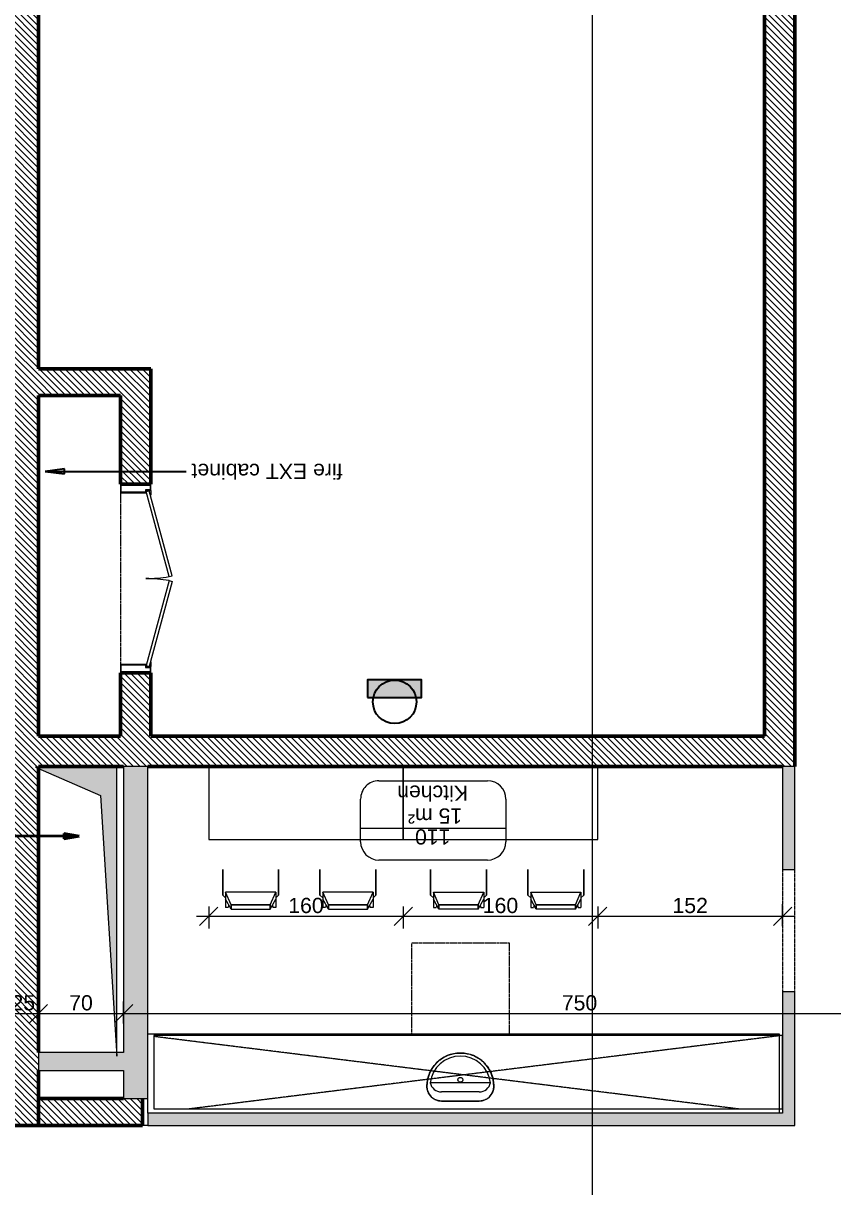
# Model space of a CAD drawing. Header units: centimetres. Extents: x -5566 to 5867, y -120 to 4683.
# Drawn here: x -3200 to -2534, y 1922 to 2878 of the extents above; entities that cross this region are included whole.
import ezdxf

# ---------------------------------------------------------------- set-up
doc = ezdxf.new("R2010")
doc.units = ezdxf.units.CM
for name, pattern in [('Dash', [0.6, 0.3, -0.3]), ('Hidden_2', [0.6, 0.4, -0.2]), ('Overhead', [0.396875, 0.238125, -0.15875])]:
    doc.linetypes.add(name, pattern=pattern)
for name, color, linetype, lineweight in [('A-ANNO-DIMS', 211, 'Continuous', 5), ('A-AREA-IDEN', 2, 'Continuous', 5), ('A-DETL-GENF', 92, 'Continuous', 13), ('A-DETL-MEDM', 33, 'Continuous', 18), ('A-DETL-THIN', 151, 'Continuous', 15), ('A-DOOR', 31, 'Continuous', 13), ('A-DOOR-FRAM', 31, 'Continuous', 15), ('A-DOOR-HDLN', 31, 'Dash', 15), ('A-FLOR', 192, 'Continuous', 13), ('A-FLOR-OVHD', 1, 'Hidden_2', 18), ('A-WALL', 113, 'Continuous', 13), ('A-WALL-PATT', 111, 'Continuous', 20), ('G-ANNO-TEXT', 231, 'Continuous', 5), ('G-IMPT', 8, 'Continuous', 13), ('I-FURN', 30, 'Continuous', 13), ('I-WALL', 2, 'Continuous', 13), ('P-SANR-FIXT', 6, 'Continuous', 13)]:
    doc.layers.add(name, color=color, linetype=linetype, lineweight=lineweight)
doc.layers.add('sps-security', color=7, linetype='Continuous', true_color=0xff0f4b)
doc.styles.add('Arial', font='arial.ttf', dxfattribs={"height": 12.5})
doc.dimstyles.new('100_200_2_5mm_Arial_cm', dxfattribs={"dimscale": 30.48, "dimtxt": 12.753242, "dimasz": 0.492126, "dimexe": 0.328084, "dimexo": 0.0625, "dimgap": 0.082021, "dimtad": 1, "dimdec": 0, "dimzin": 0, "dimdsep": 46, "dimtxsty": 'Arial', "dimblk1": 'OBLIQUE', "dimblk2": 'OBLIQUE', "dimsah": 1, "dimcen": 0.09, "dimdle": 0.328084, "dimazin": 0, "dimtfac": 1, "dimtdec": 4, "dimtix": 1, "dimtmove": 0, "dimatfit": 3, "dimfxl": 0.328084, "dimfxlon": 1, "dimtvp": 1, "dimtolj": 1, "dimtzin": 0, "dimlwd": 15, "dimlwe": 15, "dimarcsym": 2})
pattern_1 = [(315, (-4985, 4190.492), (2.6516504, 2.6516504), [])]

# ---------------------------------------------------------------- blocks, each defined once
blk = doc.blocks.new('AR_PLM_Basin__wall_ - Type 1-1648886-Level _9_00')
at = {"layer": 'P-SANR-FIXT', "linetype": 'Dash'}
for p, q in [((-25.09, 145), (54.91, 145)), ((-25.09, 70), (-25.09, 145)), ((54.91, 145), (54.91, 70))]:
    blk.add_line(p, q, dxfattribs=at)
at = {"layer": 'P-SANR-FIXT'}
for p, q in [((277.25, 70), (-242.09, 70)), ((277.25, 5), (277.25, 70)), ((14.91, 54.5), (14.71, 54.5)), ((15.11, 54.5), (14.91, 54.5)), ((39.71, 30.1), (-9.9, 30.1)), ((-12.59, 27.2), (-12.59, 27)), ((14.91, 22.5), (-0.59, 22.5)), ((30.41, 22.5), (14.91, 22.5)), ((42.41, 27), (42.41, 27.2)), ((-242.49, 17), (-242.49, 5)), ((-0.59, 15), (14.91, 15)), ((30.41, 15), (-0.59, 15)), ((14.91, 15), (30.41, 15)), ((-242.49, 5), (-242.09, 5))]:
    blk.add_line(p, q, dxfattribs=at)
at = {"layer": 'P-SANR-FIXT', "flags": 128}
for points in [[(-12.59, 27.2), (-12.57, 28.29), (-12.51, 29.38), (-12.4, 30.47), (-12.24, 31.55), (-12.05, 32.62), (-11.81, 33.69), (-11.53, 34.74), (-11.21, 35.79), (-10.84, 36.82), (-10.44, 37.83), (-9.99, 38.83), (-9.51, 39.81), (-8.98, 40.76), (-8.42, 41.7), (-7.82, 42.61), (-7.19, 43.5), (-6.52, 44.37), (-5.82, 45.2), (-5.08, 46.01), (-4.31, 46.78), (-3.51, 47.53), (-2.69, 48.24), (-1.83, 48.92), (-0.95, 49.56), (-0.04, 50.17), (0.89, 50.74), (1.84, 51.28), (2.81, 51.77), (3.81, 52.23), (4.82, 52.64), (5.84, 53.02), (6.88, 53.35), (7.93, 53.65), (9, 53.9), (10.07, 54.1), (11.15, 54.27), (12.23, 54.39), (13.32, 54.46), (14.41, 54.5), (14.71, 54.5)], [(14.71, 54.5), (14.71, 54.5), (14.71, 54.5), (14.71, 54.5), (14.71, 54.5), (14.71, 54.5), (14.71, 54.5), (14.72, 54.5), (14.72, 54.5), (14.72, 54.5), (14.72, 54.5), (14.73, 54.5), (14.73, 54.5), (14.73, 54.5), (14.74, 54.5), (14.74, 54.5), (14.75, 54.5), (14.75, 54.5), (14.76, 54.5), (14.76, 54.5), (14.77, 54.5), (14.77, 54.5), (14.78, 54.5), (14.79, 54.5), (14.79, 54.5), (14.8, 54.5), (14.81, 54.5), (14.81, 54.5), (14.82, 54.5), (14.83, 54.5), (14.83, 54.5), (14.84, 54.5), (14.85, 54.5), (14.86, 54.5), (14.87, 54.5), (14.87, 54.5), (14.88, 54.5), (14.89, 54.5), (14.9, 54.5), (14.91, 54.5), (14.91, 54.5), (14.92, 54.5), (14.93, 54.5), (14.94, 54.5), (14.95, 54.5), (14.95, 54.5), (14.96, 54.5), (14.97, 54.5), (14.98, 54.5), (14.98, 54.5), (14.99, 54.5), (15, 54.5), (15, 54.5), (15.01, 54.5), (15.02, 54.5), (15.03, 54.5), (15.03, 54.5), (15.04, 54.5), (15.04, 54.5), (15.05, 54.5), (15.05, 54.5), (15.06, 54.5), (15.07, 54.5), (15.07, 54.5), (15.07, 54.5), (15.08, 54.5), (15.08, 54.5), (15.09, 54.5), (15.09, 54.5), (15.09, 54.5), (15.1, 54.5), (15.1, 54.5), (15.1, 54.5), (15.1, 54.5), (15.1, 54.5), (15.11, 54.5), (15.11, 54.5), (15.11, 54.5), (15.11, 54.5), (15.11, 54.5)], [(15.11, 54.5), (16.2, 54.48), (17.29, 54.41), (18.38, 54.3), (19.46, 54.15), (20.53, 53.96), (21.6, 53.72), (22.65, 53.44), (23.7, 53.11), (24.72, 52.75), (25.74, 52.34), (26.74, 51.9), (27.71, 51.41), (28.67, 50.89), (29.61, 50.33), (30.52, 49.73), (31.41, 49.1), (32.27, 48.43), (33.11, 47.72), (33.91, 46.99), (34.69, 46.22), (35.44, 45.42), (36.15, 44.59), (36.83, 43.74), (37.47, 42.86), (38.08, 41.95), (38.65, 41.02), (39.18, 40.07), (39.68, 39.09), (40.14, 38.1), (40.55, 37.09), (40.93, 36.07), (41.26, 35.03), (41.55, 33.98), (41.8, 32.91), (42.01, 31.84), (42.17, 30.76), (42.29, 29.68), (42.37, 28.59), (42.41, 27.49), (42.41, 27.2)], [(-0.59, 15), (-1.07, 15.01), (-1.55, 15.04), (-2.03, 15.09), (-2.5, 15.15), (-2.98, 15.24), (-3.44, 15.34), (-3.91, 15.47), (-4.37, 15.61), (-4.82, 15.77), (-5.27, 15.95), (-5.7, 16.14), (-6.13, 16.36), (-6.56, 16.59), (-6.97, 16.83), (-7.37, 17.1), (-7.76, 17.37), (-8.14, 17.67), (-8.51, 17.98), (-8.86, 18.3), (-9.2, 18.64), (-9.53, 18.99), (-9.84, 19.35), (-10.14, 19.73), (-10.42, 20.12), (-10.69, 20.52), (-10.94, 20.93), (-11.18, 21.34), (-11.39, 21.77), (-11.59, 22.21), (-11.78, 22.65), (-11.94, 23.1), (-12.09, 23.56), (-12.22, 24.02), (-12.33, 24.49), (-12.42, 24.96), (-12.49, 25.43), (-12.54, 25.91), (-12.58, 26.39), (-12.59, 26.87), (-12.59, 27)], [(42.41, 27), (42.4, 26.52), (42.37, 26.04), (42.32, 25.56), (42.25, 25.09), (42.17, 24.62), (42.06, 24.15), (41.94, 23.68), (41.8, 23.23), (41.64, 22.77), (41.46, 22.33), (41.26, 21.89), (41.05, 21.46), (40.82, 21.04), (40.57, 20.63), (40.31, 20.22), (40.03, 19.83), (39.74, 19.45), (39.43, 19.09), (39.11, 18.73), (38.77, 18.39), (38.42, 18.06), (38.05, 17.75), (37.68, 17.45), (37.29, 17.17), (36.89, 16.9), (36.48, 16.65), (36.06, 16.42), (35.64, 16.2), (35.2, 16), (34.76, 15.82), (34.3, 15.65), (33.85, 15.5), (33.39, 15.38), (32.92, 15.27), (32.45, 15.17), (31.97, 15.1), (31.5, 15.05), (31.02, 15.02), (30.54, 15), (30.41, 15)], [(2.48, 15), (2.31, 15), (1.96, 15), (1.63, 15), (1.32, 15), (1.03, 15), (0.76, 15), (0.52, 15), (0.3, 15), (0.11, 15), (-0.07, 15), (-0.21, 15), (-0.34, 15), (-0.44, 15), (-0.51, 15), (-0.56, 15), (-0.59, 15), (-0.59, 15)], [(30.41, 15), (30.4, 15), (30.36, 15), (30.3, 15), (30.21, 15), (30.1, 15), (29.96, 15), (29.8, 15), (29.62, 15), (29.41, 15), (29.18, 15), (28.93, 15), (28.66, 15), (28.36, 15), (28.04, 15), (27.7, 15), (27.34, 15)]]:
    blk.add_lwpolyline(points, dxfattribs=at)
at = {"layer": 'P-SANR-FIXT'}
for centre, radius, start, end in [((14.71, 27.2), 27.3, 90, 180), ((14.91, 27), 27.5, 0, 180), ((14.91, 27), 25, 90, 172.88404), ((14.91, 27), 25, 7.11596, 90), ((15.11, 27.2), 27.3, 360, 90), ((-0.59, 32), 9.5, 191.55576, 270), ((30.41, 32), 9.5, 270, 348.44424), ((-0.59, 27), 12, 180, 270), ((-0.59, 27), 12, 180, 270), ((30.41, 27), 12, 270, 360), ((30.41, 27), 12, 270, 0)]:
    blk.add_arc(centre, radius, start, end, dxfattribs=at)
for points in [[(12.91, 32.5), (12.91, 32.67), (12.94, 32.93), (13.05, 33.26), (13.17, 33.49), (13.31, 33.71), (13.54, 33.97), (13.93, 34.28), (14.55, 34.51), (15.27, 34.51), (15.94, 34.26), (16.48, 33.8), (16.83, 33.19), (16.91, 32.73), (16.91, 32.5)], [(16.91, 32.5), (16.91, 32.33), (16.87, 32.07), (16.76, 31.74), (16.65, 31.5), (16.51, 31.29), (16.28, 31.02), (15.88, 30.71), (15.27, 30.49), (14.55, 30.49), (13.88, 30.74), (13.34, 31.2), (12.99, 31.81), (12.91, 32.27), (12.91, 32.5)]]:
    blk.add_open_spline(points, degree=3, knots=[-1, -1, -1, -1, -0.916667, -0.875, -0.833333, -0.791667, -0.75, -0.666667, -0.555556, -0.444444, -0.333333, -0.222222, -0.111111, 0, 0, 0, 0], dxfattribs=at)
blk = doc.blocks.new('AR_FUR_Table_Rec - L160xW60-1625788-Level _9_00')
at = {"layer": 'I-FURN'}
for p, q in [((80, 30), (-80, 30)), ((-80, 30), (-80, -30)), ((80, -30), (80, 30))]:
    blk.add_line(p, q, dxfattribs=at)
blk = doc.blocks.new('AR_Int_FreeOpening - W100H210-1625438-Level _9_00')
at = {"layer": 'A-DETL-GENF', "linetype": 'Overhead'}
for p, q in [((49.18, 5), (-50.82, 5)), ((-50.82, -5), (49.18, -5))]:
    blk.add_line(p, q, dxfattribs=at)
at = {"layer": 'A-DETL-MEDM'}
for p, q in [((-50.82, 5), (-50.82, -5)), ((49.18, -5), (49.18, 5))]:
    blk.add_line(p, q, dxfattribs=at)
blk = doc.blocks.new('AR_FUR_Chair_Armless - 12ZSTG16_dwg-385050-Level _9_00')
at = {"layer": 'G-IMPT', "lineweight": 5}
for p, q in [((-57.45, 16.09), (-49.41, 20.68)), ((-57.45, 16.09), (-49.41, 20.68)), ((-56.3, 20.68), (-56.3, 18.38)), ((-49.41, 20.68), (-56.3, 20.68)), ((-54.01, 16.09), (-43.66, 20.68)), ((-54.01, 16.09), (-43.66, 20.68)), ((-43.66, 20.68), (-49.41, 20.68)), ((-48.26, 20.68), (-45.96, 22.98)), ((-45.96, 22.98), (-48.26, 20.68)), ((-45.96, 22.98), (-25, 22.98)), ((-25, 22.98), (-45.96, 22.98)), ((-43.66, 20.68), (-43.66, -20.68)), ((-57.45, -16.09), (-57.45, 16.09)), ((-57.45, 16.09), (-54.01, 16.09)), ((-57.45, -16.09), (-57.45, 16.09)), ((-54.01, 16.09), (-57.45, 16.09)), ((-54.3, 17.89), (-56.3, 18.38)), ((-54.01, -16.09), (-54.01, 16.09)), ((-54.01, 16.09), (-54.01, -16.09)), ((-57.45, -16.09), (-54.01, -16.09)), ((-57.45, -16.09), (-49.41, -20.68)), ((-54.01, -16.09), (-57.45, -16.09)), ((-57.45, -16.09), (-49.41, -20.68)), ((-54.3, -17.89), (-56.3, -18.38)), ((-56.3, -18.38), (-56.3, -20.68)), ((-54.01, -16.09), (-43.66, -20.68)), ((-54.01, -16.09), (-43.66, -20.68)), ((-49.41, -20.68), (-56.3, -20.68)), ((-43.66, -20.68), (-49.41, -20.68)), ((-45.96, -22.98), (-48.26, -20.68)), ((-45.96, -22.98), (-48.26, -20.68)), ((-45.96, -22.98), (-25, -22.98)), ((-25, -22.98), (-45.96, -22.98))]:
    blk.add_line(p, q, dxfattribs=at)
blk = doc.blocks.new('AR_FUR_Chair_Armless - AR_FUR_Chair_Armless-385056-Level _9_00')
blk.add_blockref('AR_FUR_Chair_Armless - 12ZSTG16_dwg-385050-Level _9_00', (0, 0))
blk = doc.blocks.new('AR_FUR_Chair_Armless - AR_FUR_Chair_Armless-1211962-Level _9_00')
at = {"extrusion": (0, 0, -1), "zscale": -1, "rotation": 180}
blk.add_blockref('AR_FUR_Chair_Armless - 12ZSTG16_dwg-385050-Level _9_00', (0, 0), dxfattribs=at)
blk = doc.blocks.new('AR_Int_Metal_Cab_Double_Open - W155H210-1636543-Level _9_00')
at = {"layer": 'A-DOOR'}
h = blk.add_hatch(dxfattribs=at)
h.set_pattern_fill('FP_85', color=256, style=0, pattern_type=2)
h.set_pattern_definition([(45, (-1769, -1877.5), (-22.45064, 22.45064), []), (45, (-1761.062, -1877.5), (0, 44.90128), []), (45, (-1776.937, -1877.5), (0, 44.90128), [])])
h.paths.add_polyline_path([(-70.5, -12.5), (-70.5, 8.5), (-72.5, 8.5), (-72.5, 12.5), (-77.5, 12.5), (-77.5, 10.5), (-77, 10.5), (-77, 12), (-73, 12), (-73, 8), (-71, 8), (-71, -12), (-77, -12), (-77, -10.5), (-77.5, -10.5), (-77.5, -12.5), (-71, -12.5)], flags=0)
h.paths.add_polyline_path([(70.5, -12.5), (77.5, -12.5), (77.5, -10.5), (77, -10.5), (77, -12), (71, -12), (71, 8), (73, 8), (73, 12), (77, 12), (77, 10.5), (77.5, 10.5), (77.5, 12.5), (72.5, 12.5), (72.5, 8.5), (70.5, 8.5), (70.5, -10)], flags=0)
at = {"layer": 'A-DOOR', "lineweight": 15}
for p, q in [((-2.33, 29.89), (-72.16, 11.15)), ((-1.67, 27.44), (-2.33, 29.89)), ((1.67, 27.44), (2.33, 29.89)), ((2.33, 29.89), (72.16, 11.15)), ((-1.67, 27.44), (-71.5, 8.7)), ((1.67, 27.44), (71.5, 8.7)), ((-71.5, 8.7), (-72.16, 11.15)), ((71.5, 8.7), (72.16, 11.15))]:
    blk.add_line(p, q, dxfattribs=at)
at = {"layer": 'A-DOOR'}
for p, q in [((-72.3, 12.5), (-68.5, 12.5)), ((68.5, 12.5), (72.3, 12.5))]:
    blk.add_line(p, q, dxfattribs=at)
for centre, start, end in [((-108.1, 8.31), 360, 10.18887), ((108.1, 8.31), 169.81113, 180)]:
    blk.add_arc(centre, 108.13, start, end, dxfattribs=at)
at = {"layer": 'A-DOOR-FRAM'}
for p, q in [((-72.5, 12.5), (-77.5, 12.5)), ((-77.5, 12.5), (-77.5, 10.5)), ((-77.5, 10.5), (-77, 10.5)), ((-77, 10.5), (-77, 12)), ((-77, 12), (-73, 12)), ((-73, 12), (-73, 8)), ((-72.5, 8.5), (-72.5, 12.5)), ((77.5, 12.5), (72.5, 12.5)), ((72.5, 12.5), (72.5, 8.5)), ((73, 8), (73, 12)), ((73, 12), (77, 12)), ((77, 12), (77, 10.5)), ((77, 10.5), (77.5, 10.5)), ((77.5, 10.5), (77.5, 12.5)), ((-73, 8), (-71, 8)), ((-70.5, 8.5), (-72.5, 8.5)), ((-71, 8), (-71, -12)), ((-70.5, -12.5), (-70.5, 8.5)), ((72.5, 8.5), (70.5, 8.5)), ((70.5, 8.5), (70.5, -12.5)), ((71, -12), (71, 8)), ((71, 8), (73, 8)), ((-77, -10.5), (-77.5, -10.5)), ((-77.5, -10.5), (-77.5, -12.5)), ((-77.5, -12.5), (-70.5, -12.5)), ((-77, -12), (-77, -10.5)), ((-71, -12), (-77, -12)), ((70.5, -12.5), (77.5, -12.5)), ((77, -12), (71, -12)), ((77.5, -10.5), (77, -10.5)), ((77, -10.5), (77, -12)), ((77.5, -12.5), (77.5, -10.5))]:
    blk.add_line(p, q, dxfattribs=at)
at = {"layer": 'A-DOOR-HDLN'}
blk.add_line((-77.5, -12.5), (77.5, -12.5), dxfattribs=at)
blk = doc.blocks.new('_Oblique')
at = {"color": 0, "linetype": 'ByBlock', "lineweight": -2}
blk.add_line((-0.5, -0.5), (0.5, 0.5), dxfattribs=at)
blk = doc.blocks.new('DIMBLOCK27-Level _9_00')
at = {"layer": 'A-ANNO-DIMS', "color": 0, "lineweight": 15, "transparency": 16777216}
for p, q in [((-3117.5, 2055.73), (-3117.5, 2073.82)), ((-2367.5, 2055.73), (-2367.5, 2073.82)), ((-2357.5, 2063.82), (-3127.5, 2063.82))]:
    blk.add_line(p, q, dxfattribs=at)
at = {"layer": 'Defpoints', "color": 0, "transparency": 16777216}
for p in [(-3117.5, 2063.82), (-3117.5, 2053.82), (-2367.5, 2053.82)]:
    blk.add_point(p, dxfattribs=at)
at = {"layer": 'A-ANNO-DIMS', "color": 0, "lineweight": 15, "transparency": 16777216, "xscale": 15, "yscale": 15, "zscale": 15, "rotation": 180}
blk.add_blockref('_Oblique', (-3117.5, 2063.82), dxfattribs=at)
at = {"layer": 'A-ANNO-DIMS', "color": 0, "lineweight": 15, "transparency": 16777216, "xscale": 15, "yscale": 15, "zscale": 15}
blk.add_blockref('_Oblique', (-2367.5, 2063.82), dxfattribs=at)
at = {"layer": 'A-ANNO-DIMS', "color": 0, "lineweight": 15, "transparency": 16777216, "insert": (-2742.5, 2072.71), "char_height": 12.5, "width": 34.6103, "attachment_point": 5, "style": 'Arial'}
blk.add_mtext('\\A1;750', dxfattribs=at)
blk = doc.blocks.new('DIMBLOCK28-Level _9_00')
at = {"layer": 'A-ANNO-DIMS', "color": 0, "lineweight": 15, "transparency": 16777216}
for p, q in [((-3187.5, 2055.73), (-3187.5, 2073.82)), ((-3117.5, 2055.73), (-3117.5, 2073.82)), ((-3107.5, 2063.82), (-3197.5, 2063.82))]:
    blk.add_line(p, q, dxfattribs=at)
at = {"layer": 'Defpoints', "color": 0, "transparency": 16777216}
for p in [(-3187.5, 2063.82), (-3187.5, 2053.82), (-3117.5, 2053.82)]:
    blk.add_point(p, dxfattribs=at)
at = {"layer": 'A-ANNO-DIMS', "color": 0, "lineweight": 15, "transparency": 16777216, "xscale": 15, "yscale": 15, "zscale": 15, "rotation": 180}
blk.add_blockref('_Oblique', (-3187.5, 2063.82), dxfattribs=at)
at = {"layer": 'A-ANNO-DIMS', "color": 0, "lineweight": 15, "transparency": 16777216, "xscale": 15, "yscale": 15, "zscale": 15}
blk.add_blockref('_Oblique', (-3117.5, 2063.82), dxfattribs=at)
at = {"layer": 'A-ANNO-DIMS', "color": 0, "lineweight": 15, "transparency": 16777216, "insert": (-3152.5, 2072.71), "char_height": 12.5, "width": 23.0736, "attachment_point": 5, "style": 'Arial'}
blk.add_mtext('\\A1;70', dxfattribs=at)
blk = doc.blocks.new('DIMBLOCK29-Level _9_00')
at = {"layer": 'A-ANNO-DIMS', "color": 0, "lineweight": 15, "transparency": 16777216}
for p, q in [((-3212.5, 2055.73), (-3212.5, 2073.82)), ((-3187.5, 2055.73), (-3187.5, 2073.82)), ((-3177.5, 2063.82), (-3222.5, 2063.82))]:
    blk.add_line(p, q, dxfattribs=at)
at = {"layer": 'Defpoints', "color": 0, "transparency": 16777216}
for p in [(-3212.5, 2063.82), (-3212.5, 2053.82), (-3187.5, 2053.82)]:
    blk.add_point(p, dxfattribs=at)
at = {"layer": 'A-ANNO-DIMS', "color": 0, "lineweight": 15, "transparency": 16777216, "xscale": 15, "yscale": 15, "zscale": 15, "rotation": 180}
blk.add_blockref('_Oblique', (-3212.5, 2063.82), dxfattribs=at)
at = {"layer": 'A-ANNO-DIMS', "color": 0, "lineweight": 15, "transparency": 16777216, "xscale": 15, "yscale": 15, "zscale": 15}
blk.add_blockref('_Oblique', (-3187.5, 2063.82), dxfattribs=at)
at = {"layer": 'A-ANNO-DIMS', "color": 0, "lineweight": 15, "transparency": 16777216, "insert": (-3200, 2072.71), "char_height": 12.5, "width": 23.0736, "attachment_point": 5, "style": 'Arial'}
blk.add_mtext('\\A1;25', dxfattribs=at)
blk = doc.blocks.new('DIMBLOCK45-Level _9_00')
at = {"layer": 'A-ANNO-DIMS', "color": 0, "lineweight": 15, "transparency": 16777216}
for p, q in [((-2732.13, 4222.99), (-2732.13, 1602.99)), ((-2740.22, 4212.99), (-2722.13, 4212.99)), ((-2724.03, 1612.99), (-2742.13, 1612.99))]:
    blk.add_line(p, q, dxfattribs=at)
at = {"layer": 'Defpoints', "color": 0, "transparency": 16777216}
for p in [(-2742.13, 4212.99), (-2732.13, 1612.99), (-2722.13, 1612.99)]:
    blk.add_point(p, dxfattribs=at)
at = {"layer": 'A-ANNO-DIMS', "color": 0, "lineweight": 15, "transparency": 16777216, "xscale": 15, "yscale": 15, "zscale": 15}
for p, rotation in [((-2732.13, 4212.99), 90), ((-2732.13, 1612.99), 270)]:
    blk.add_blockref('_Oblique', p, dxfattribs=dict(at, rotation=rotation))
at = {"layer": 'A-ANNO-DIMS', "color": 0, "lineweight": 15, "transparency": 16777216, "insert": (-2741.01, 2912.99), "char_height": 12.5, "width": 46.1471, "attachment_point": 5, "rotation": 90, "style": 'Arial'}
blk.add_mtext('\\A1;2600', dxfattribs=at)
blk = doc.blocks.new('AR_TAG_Room - Room_Number_Area-320731-Level _9_00')
at = {"layer": 'A-AREA-IDEN'}
for p, q in [((-0.893, 0.519), (0.893, 0.519)), ((-1.195, 0), (-1.195, 0.217)), ((1.195, 0.217), (1.195, 0)), ((-1.195, -0.485), (-1.195, 0)), ((-1.195, 0), (1.195, 0)), ((1.195, 0), (1.195, -0.485)), ((0.895, -0.784), (-0.895, -0.784))]:
    blk.add_line(p, q, dxfattribs=at)
for centre, radius, start, end in [((-0.893, 0.217), 0.302, 90, 180), ((0.893, 0.217), 0.302, 0, 90), ((-0.895, -0.485), 0.3, 180, 270), ((0.895, -0.485), 0.3, 270, 0)]:
    blk.add_arc(centre, radius, start, end, dxfattribs=at)
blk = doc.blocks.new('DIMBLOCK254-Level _9_00')
at = {"layer": 'A-ANNO-DIMS', "color": 0, "lineweight": 15, "transparency": 16777216}
for p, q in [((-2727.5, 2151.92), (-2727.5, 2133.82)), ((-2575.5, 2135.73), (-2575.5, 2153.82)), ((-2565.5, 2143.82), (-2737.5, 2143.82))]:
    blk.add_line(p, q, dxfattribs=at)
at = {"layer": 'Defpoints', "color": 0, "transparency": 16777216}
for p in [(-2727.5, 2153.82), (-2727.5, 2143.82), (-2575.5, 2133.82)]:
    blk.add_point(p, dxfattribs=at)
at = {"layer": 'A-ANNO-DIMS', "color": 0, "lineweight": 15, "transparency": 16777216, "xscale": 15, "yscale": 15, "zscale": 15, "rotation": 180}
blk.add_blockref('_Oblique', (-2727.5, 2143.82), dxfattribs=at)
at = {"layer": 'A-ANNO-DIMS', "color": 0, "lineweight": 15, "transparency": 16777216, "xscale": 15, "yscale": 15, "zscale": 15}
blk.add_blockref('_Oblique', (-2575.5, 2143.82), dxfattribs=at)
at = {"layer": 'A-ANNO-DIMS', "color": 0, "lineweight": 15, "transparency": 16777216, "insert": (-2651.5, 2152.7), "char_height": 12.5, "width": 34.6103, "attachment_point": 5, "style": 'Arial'}
blk.add_mtext('\\A1;152', dxfattribs=at)
blk = doc.blocks.new('DIMBLOCK255-Level _9_00')
at = {"layer": 'A-ANNO-DIMS', "color": 0, "lineweight": 15, "transparency": 16777216}
for p, q in [((-2887.5, 2151.92), (-2887.5, 2133.82)), ((-2727.5, 2151.92), (-2727.5, 2133.82)), ((-2717.5, 2143.82), (-2897.5, 2143.82))]:
    blk.add_line(p, q, dxfattribs=at)
at = {"layer": 'Defpoints', "color": 0, "transparency": 16777216}
for p in [(-2887.5, 2153.82), (-2727.5, 2153.82), (-2887.5, 2143.82)]:
    blk.add_point(p, dxfattribs=at)
at = {"layer": 'A-ANNO-DIMS', "color": 0, "lineweight": 15, "transparency": 16777216, "xscale": 15, "yscale": 15, "zscale": 15, "rotation": 180}
blk.add_blockref('_Oblique', (-2887.5, 2143.82), dxfattribs=at)
at = {"layer": 'A-ANNO-DIMS', "color": 0, "lineweight": 15, "transparency": 16777216, "xscale": 15, "yscale": 15, "zscale": 15}
blk.add_blockref('_Oblique', (-2727.5, 2143.82), dxfattribs=at)
at = {"layer": 'A-ANNO-DIMS', "color": 0, "lineweight": 15, "transparency": 16777216, "insert": (-2807.5, 2152.7), "char_height": 12.5, "width": 34.6103, "attachment_point": 5, "style": 'Arial'}
blk.add_mtext('\\A1;160', dxfattribs=at)
blk = doc.blocks.new('DIMBLOCK256-Level _9_00')
at = {"layer": 'A-ANNO-DIMS', "color": 0, "lineweight": 15, "transparency": 16777216}
for p, q in [((-3047.5, 2151.92), (-3047.5, 2133.82)), ((-2887.5, 2151.92), (-2887.5, 2133.82)), ((-2877.5, 2143.82), (-3057.5, 2143.82))]:
    blk.add_line(p, q, dxfattribs=at)
at = {"layer": 'Defpoints', "color": 0, "transparency": 16777216}
for p in [(-3047.5, 2153.82), (-2887.5, 2153.82), (-3047.5, 2143.82)]:
    blk.add_point(p, dxfattribs=at)
at = {"layer": 'A-ANNO-DIMS', "color": 0, "lineweight": 15, "transparency": 16777216, "xscale": 15, "yscale": 15, "zscale": 15, "rotation": 180}
blk.add_blockref('_Oblique', (-3047.5, 2143.82), dxfattribs=at)
at = {"layer": 'A-ANNO-DIMS', "color": 0, "lineweight": 15, "transparency": 16777216, "xscale": 15, "yscale": 15, "zscale": 15}
blk.add_blockref('_Oblique', (-2887.5, 2143.82), dxfattribs=at)
at = {"layer": 'A-ANNO-DIMS', "color": 0, "lineweight": 15, "transparency": 16777216, "insert": (-2967.5, 2152.7), "char_height": 12.5, "width": 34.6103, "attachment_point": 5, "style": 'Arial'}
blk.add_mtext('\\A1;160', dxfattribs=at)
blk = doc.blocks.new('dom-camare')
blk.add_hatch(color=256).paths.add_polyline_path([(-36.8, 5.7), (36.1, 5.7), (36.1, 30), (-36.8, 30)])
blk.add_lwpolyline([(-36.8, 5.7), (36.1, 5.7), (36.1, 30), (-36.8, 30)], close=True)
blk.add_lwpolyline([(-29.4, 0, -1), (29.4, 0, -1)], format="xyb", close=True)

msp = doc.modelspace()

# ---------------------------------------------------------------- hatches: boundary and pattern name
at = {"layer": 'A-DETL-GENF'}
h = msp.add_hatch(color=9, dxfattribs=at)
h.paths.add_polyline_path([(-3787.5, 850.49), (-3543, 850.49), (-3543, 970.99), (-3569.4, 872.47)], flags=0)
h.paths.add_polyline_path([(-3365, 2510.49), (-3222.91, 2498.66), (-3210, 2450.49), (-3210, 2510.49), (-3332.5, 2510.49)], flags=0)
h.paths.add_polyline_path([(-3190, 2266.49), (-3136.57, 2243.14), (-3123.15, 2031.99), (-3122.96, 2031.99), (-3122.96, 2266.49), (-3187.54, 2266.49)], flags=0)
at = {"layer": 'A-WALL-PATT', "lineweight": 13}
h = msp.add_hatch(dxfattribs=at)
h.set_pattern_fill('FP_1', color=8, angle=-90, style=0, pattern_type=2)
h.set_pattern_definition(pattern_1)
h.paths.add_polyline_path([(-2590.5, 2828.83), (-2590.5, 2291.99), (-2565.5, 2291.99), (-2565.5, 3414.99), (-2590.5, 3414.99), (-2590.5, 3143.82)], flags=0)
h = msp.add_hatch(dxfattribs=at)
h.set_pattern_fill('FP_1', color=8, angle=-90, style=0, pattern_type=2)
h.set_pattern_definition(pattern_1)
h.paths.add_polyline_path([(-3212.5, 3222.99), (-3212.5, 2688.49), (-3211.5, 2688.49), (-3211.5, 2686.49), (-3212.5, 2686.49), (-3212.5, 2684.49), (-3211.5, 2684.49), (-3211.5, 2682.49), (-3212.5, 2682.49), (-3212.5, 2610.49), (-3187.5, 2610.49), (-3187.5, 3249.99), (-3212.5, 3249.99), (-3212.5, 3239.99)], flags=0)
h.paths.add_polyline_path([(-3212.5, 3389.99), (-3212.5, 3379.99), (-3187.5, 3379.99), (-3187.5, 3389.99), (-3200, 3389.99)], flags=0)
h = msp.add_hatch(dxfattribs=at)
h.set_pattern_fill('FP_1', color=8, angle=-90, style=0, pattern_type=2)
h.set_pattern_definition(pattern_1)
h.paths.add_polyline_path([(-3212.5, 2192.25), (-3212.5, 1971.99), (-3187.5, 1971.99), (-3187.5, 2610.49), (-3212.5, 2610.49), (-3212.5, 2243.14)], flags=0)
h = msp.add_hatch(dxfattribs=at)
h.set_pattern_fill('FP_1', color=8, angle=-90, style=0, pattern_type=2)
h.set_pattern_definition(pattern_1)
h.paths.add_polyline_path([(-3187.5, 2590.11), (-3187.5, 2571.99), (-3095, 2571.99), (-3095, 2593.99), (-3187.5, 2593.99)], flags=0)
h = msp.add_hatch(dxfattribs=at)
h.set_pattern_fill('FP_1', color=8, angle=-90, style=0, pattern_type=2)
h.set_pattern_definition(pattern_1)
h.paths.add_polyline_path([(-3120, 2510.54), (-3120, 2498.99), (-3095, 2498.99), (-3095, 2571.99), (-3120, 2571.99)], flags=0)
h.paths.add_polyline_path([(-3120, 2334.2), (-3120, 2291.99), (-3095, 2291.99), (-3095, 2343.99), (-3120, 2343.99)], flags=0)
h = msp.add_hatch(dxfattribs=at)
h.set_pattern_fill('FP_1', color=8, angle=-90, style=0, pattern_type=2)
h.set_pattern_definition(pattern_1)
h.paths.add_polyline_path([(-3187.5, 2291.99), (-3187.5, 2266.99), (-2565.5, 2266.99), (-2565.5, 2291.99), (-3185.38, 2291.99)], flags=0)
for points in [[(-3117.5, 2266.99), (-3117.5, 1993.99), (-3097.5, 1993.99), (-3097.5, 2266.99)], [(-3187.5, 2016.99), (-3117.5, 2016.99), (-3117.5, 2031.99), (-3187.5, 2031.99)], [(-3097.5, 1971.99), (-2575.5, 1971.99), (-2575.5, 1981.99), (-3097.5, 1981.99)]]:
    msp.add_hatch(color=256, dxfattribs=at).paths.add_polyline_path(points, flags=0)
h = msp.add_hatch(color=256, dxfattribs=at)
h.paths.add_polyline_path([(-2575.5, 2046.99), (-2575.5, 1971.99), (-2565.5, 1971.99), (-2565.5, 2081.99), (-2575.5, 2081.99), (-2575.5, 2047.15)], flags=0)
h.paths.add_polyline_path([(-2575.5, 2192.25), (-2575.5, 2181.99), (-2565.5, 2181.99), (-2565.5, 2266.99), (-2575.5, 2266.99)], flags=0)
h = msp.add_hatch(dxfattribs=at)
h.set_pattern_fill('FP_1', color=8, angle=-90, style=0, pattern_type=2)
h.set_pattern_definition(pattern_1)
h.paths.add_polyline_path([(-3187.5, 1993.99), (-3187.5, 1971.99), (-3102, 1971.99), (-3102, 1993.99), (-3160.75, 1993.99)], flags=0)
at = {"layer": 'G-ANNO-TEXT', "lineweight": 25}
msp.add_hatch(color=250, dxfattribs=at).paths.add_polyline_path([(-3181.9, 2509.65), (-3166.02, 2507.56), (-3166.02, 2511.74)], flags=0)
at = {"layer": 'G-ANNO-TEXT', "lineweight": 35}
msp.add_hatch(color=7, dxfattribs=at).paths.add_polyline_path([(-3154.14, 2209.76), (-3166.64, 2211.97), (-3166.64, 2207.56)], flags=0)

# ---------------------------------------------------------------- linework, layer by layer
at = {"layer": 'A-DETL-THIN'}
for p, q in [((-3122.96, 2266.49), (-3190, 2266.49)), ((-3190, 2266.49), (-3136.57, 2243.14)), ((-3122.96, 2028.99), (-3122.96, 2266.49)), ((-3136.57, 2243.14), (-3122.96, 2028.99))]:
    msp.add_line(p, q, dxfattribs=at)
at = {"layer": 'A-FLOR'}
for p, q in [((-3097.5, 1982.03), (-3097.5, 1982.01)), ((-3097.5, 1971.99), (-3102, 1971.99))]:
    msp.add_line(p, q, dxfattribs=at)
at = {"layer": 'A-FLOR-OVHD'}
for p, q in [((-2575.5, 2045.99), (-3092.5, 2045.99)), ((-3092.5, 2045.99), (-3092.5, 1985.49)), ((-2611.81, 1985.49), (-3092.5, 2045.06)), ((-2575.5, 2045.99), (-3063.69, 1985.49)), ((-2575.5, 1985.49), (-2575.5, 2045.99)), ((-3092.5, 1985.49), (-2575.5, 1985.49))]:
    msp.add_line(p, q, dxfattribs=at)
at = {"layer": 'A-WALL'}
for p, q in [((-3097.5, 2266.99), (-3117.5, 2266.99)), ((-2565.5, 2266.99), (-2575.5, 2266.99)), ((-3187.5, 2031.99), (-3187.5, 2016.99)), ((-3117.5, 1993.99), (-3102, 1993.99))]:
    msp.add_line(p, q, dxfattribs=at)
at = {"layer": 'G-ANNO-TEXT', "color": 250, "lineweight": 25}
for p, q in [((-3166.02, 2511.74), (-3181.9, 2509.65)), ((-3181.9, 2509.65), (-3166.02, 2507.56)), ((-3181.9, 2509.65), (-3066.49, 2509.65)), ((-3166.02, 2507.56), (-3166.02, 2511.74)), ((-3066.49, 2509.65), (-3066.14, 2509.65))]:
    msp.add_line(p, q, dxfattribs=at)
at = {"layer": 'G-ANNO-TEXT', "color": 7, "lineweight": 35}
for p, q in [((-3154.14, 2209.76), (-3223.67, 2209.76)), ((-3154.14, 2209.76), (-3166.64, 2211.97)), ((-3166.64, 2211.97), (-3166.64, 2207.56)), ((-3166.64, 2207.56), (-3154.14, 2209.76))]:
    msp.add_line(p, q, dxfattribs=at)
at = {"layer": 'I-WALL', "lineweight": 50}
for p, q in [((-2565.5, 2266.99), (-2565.5, 3414.99)), ((-2590.5, 3389.99), (-2590.5, 2291.99)), ((-3187.5, 2593.99), (-3187.5, 3049.49)), ((-3095, 2593.99), (-3187.5, 2593.99)), ((-3095, 2498.99), (-3095, 2593.99)), ((-3187.5, 2291.99), (-3187.5, 2571.99)), ((-3187.5, 2571.99), (-3120, 2571.99)), ((-3120, 2571.99), (-3120, 2498.99)), ((-3120, 2498.99), (-3095, 2498.99)), ((-3095, 2343.99), (-3120, 2343.99)), ((-3120, 2343.99), (-3120, 2291.99)), ((-3095, 2291.99), (-3095, 2343.99)), ((-3120, 2291.99), (-3187.5, 2291.99)), ((-2590.5, 2291.99), (-3095, 2291.99)), ((-3187.5, 2031.99), (-3187.5, 2266.99)), ((-3187.5, 2266.99), (-3117.5, 2266.99)), ((-3097.5, 2266.99), (-2575.5, 2266.99)), ((-3187.5, 2016.99), (-3187.5, 1971.99)), ((-3117.5, 1993.99), (-3187.5, 1993.99)), ((-3102, 1971.99), (-3102, 1993.99)), ((-3212.5, 1971.99), (-3102, 1971.99))]:
    msp.add_line(p, q, dxfattribs=at)
at = {"layer": 'I-WALL', "lineweight": 20}
for p, q in [((-3117.5, 2266.99), (-3117.5, 2031.99)), ((-3097.5, 1993.99), (-3097.5, 2266.99)), ((-2575.5, 2266.99), (-2575.5, 2181.99)), ((-2565.5, 2181.99), (-2565.5, 2266.99)), ((-2575.5, 2081.99), (-2575.5, 1981.99)), ((-2565.5, 1971.99), (-2565.5, 2081.99)), ((-3117.5, 2031.99), (-3187.5, 2031.99)), ((-3187.5, 2016.99), (-3117.5, 2016.99)), ((-3117.5, 2016.99), (-3117.5, 1993.99)), ((-3102, 1993.99), (-3097.5, 1993.99)), ((-2575.5, 1981.99), (-3097.5, 1981.99)), ((-3097.5, 1981.99), (-3097.5, 1971.99)), ((-3097.5, 1971.99), (-2565.5, 1971.99))]:
    msp.add_line(p, q, dxfattribs=at)

# ---------------------------------------------------------------- block references
at = {"layer": 'A-AREA-IDEN', "xscale": 49.99999999999998, "yscale": 49.99999999999998, "zscale": 49.99999999999998, "rotation": 180}
msp.add_blockref('AR_TAG_Room - Room_Number_Area-320731-Level _9_00', (-2862.82, 2216.03), dxfattribs=at)
at = {"layer": 'A-DOOR', "rotation": 270}
for name, p in [('AR_Int_Metal_Cab_Double_Open - W155H210-1636543-Level _9_00', (-3107.5, 2421.49)), ('AR_Int_FreeOpening - W100H210-1625438-Level _9_00', (-2570.5, 2131.17))]:
    msp.add_blockref(name, p, dxfattribs=at)
at = {"layer": 'I-FURN'}
for name, p, rotation in [('AR_FUR_Table_Rec - L160xW60-1625788-Level _9_00', (-2967.5, 2236.99), 180), ('AR_FUR_Table_Rec - L160xW60-1625788-Level _9_00', (-2807.5, 2236.99), 180), ('AR_FUR_Chair_Armless - AR_FUR_Chair_Armless-1211962-Level _9_00', (-3013, 2207.31), 89.99999999999999), ('AR_FUR_Chair_Armless - AR_FUR_Chair_Armless-1211962-Level _9_00', (-2933, 2207.31), 89.99999999999999), ('AR_FUR_Chair_Armless - AR_FUR_Chair_Armless-385056-Level _9_00', (-2842, 2207.31), 89.99999999999999), ('AR_FUR_Chair_Armless - AR_FUR_Chair_Armless-385056-Level _9_00', (-2762, 2207.31), 89.99999999999999)]:
    msp.add_blockref(name, p, dxfattribs=dict(at, rotation=rotation))
at = {"layer": 'P-SANR-FIXT'}
msp.add_blockref('AR_PLM_Basin__wall_ - Type 1-1648886-Level _9_00', (-2855.41, 1976.99), dxfattribs=at)
at = {"layer": 'sps-security', "xscale": 0.6084399358734925, "yscale": 0.6084399358734925, "zscale": 0.6084399358734925}
msp.add_blockref('dom-camare', (-2894.52, 2320.14), dxfattribs=at)

# ---------------------------------------------------------------- texts
at = {"layer": 'A-AREA-IDEN', "char_height": 12.5, "attachment_point": 1, "rotation": 180, "style": 'Arial'}
for s, insert, width in [('Kitchen', (-2834.25, 2238.86), 69.346), ('15 m²', (-2838.99, 2220.09), 54.5147), ('110', (-2848.65, 2202.9), 34.8734)]:
    msp.add_mtext(s, dxfattribs=dict(at, insert=insert, width=width))
at = {"layer": 'G-ANNO-TEXT', "color": 7, "lineweight": 25, "insert": (-2937.44, 2503.4), "char_height": 12.5, "width": 149.9156, "attachment_point": 1, "rotation": 180, "style": 'Arial'}
msp.add_mtext('fire EXT cabinet', dxfattribs=at)

# ---------------------------------------------------------------- dimensions: what is measured, and where the dimension line sits
at = {"layer": 'A-ANNO-DIMS', "lineweight": 15}
dim = msp.add_linear_dim(base=(-2732.13, 1612.99), p1=(-2742.13, 4212.99), p2=(-2722.13, 1612.99), angle=270, dimstyle='100_200_2_5mm_Arial_cm', override={"dimpost": '<>', "dimfxl": 2600.076922}, dxfattribs=at)
dim.commit()
dim.dimension.update_dxf_attribs({"geometry": 'DIMBLOCK45-Level _9_00', "text_midpoint": (-2741.01, 2912.99)})
for base, p1, p2, override, picture, middle in [((-3047.5, 2143.82), (-2887.5, 2153.82), (-3047.5, 2153.82), {"dimpost": '<>', "dimfxl": 160}, 'DIMBLOCK256-Level _9_00', (-2967.5, 2152.7)), ((-2887.5, 2143.82), (-2727.5, 2153.82), (-2887.5, 2153.82), {"dimpost": '<>', "dimfxl": 160}, 'DIMBLOCK255-Level _9_00', (-2807.5, 2152.7)), ((-2727.5, 2143.82), (-2575.5, 2133.82), (-2727.5, 2153.82), {"dimpost": '<>', "dimfxl": 153.310143}, 'DIMBLOCK254-Level _9_00', (-2651.5, 2152.7)), ((-3212.5, 2063.82), (-3187.5, 2053.82), (-3212.5, 2053.82), {"dimpost": '<>', "dimfxl": 25}, 'DIMBLOCK29-Level _9_00', (-3200, 2072.71)), ((-3187.5, 2063.82), (-3117.5, 2053.82), (-3187.5, 2053.82), {"dimpost": '<>', "dimfxl": 70}, 'DIMBLOCK28-Level _9_00', (-3152.5, 2072.71)), ((-3117.5, 2063.82), (-2367.5, 2053.82), (-3117.5, 2053.82), {"dimpost": '<>', "dimfxl": 750}, 'DIMBLOCK27-Level _9_00', (-2742.5, 2072.71))]:
    dim = msp.add_linear_dim(base=base, p1=p1, p2=p2, dimstyle='100_200_2_5mm_Arial_cm', override=override, dxfattribs=at)
    dim.commit()
    dim.dimension.update_dxf_attribs({"geometry": picture, "text_midpoint": middle})

doc.saveas('drawing.dxf')
